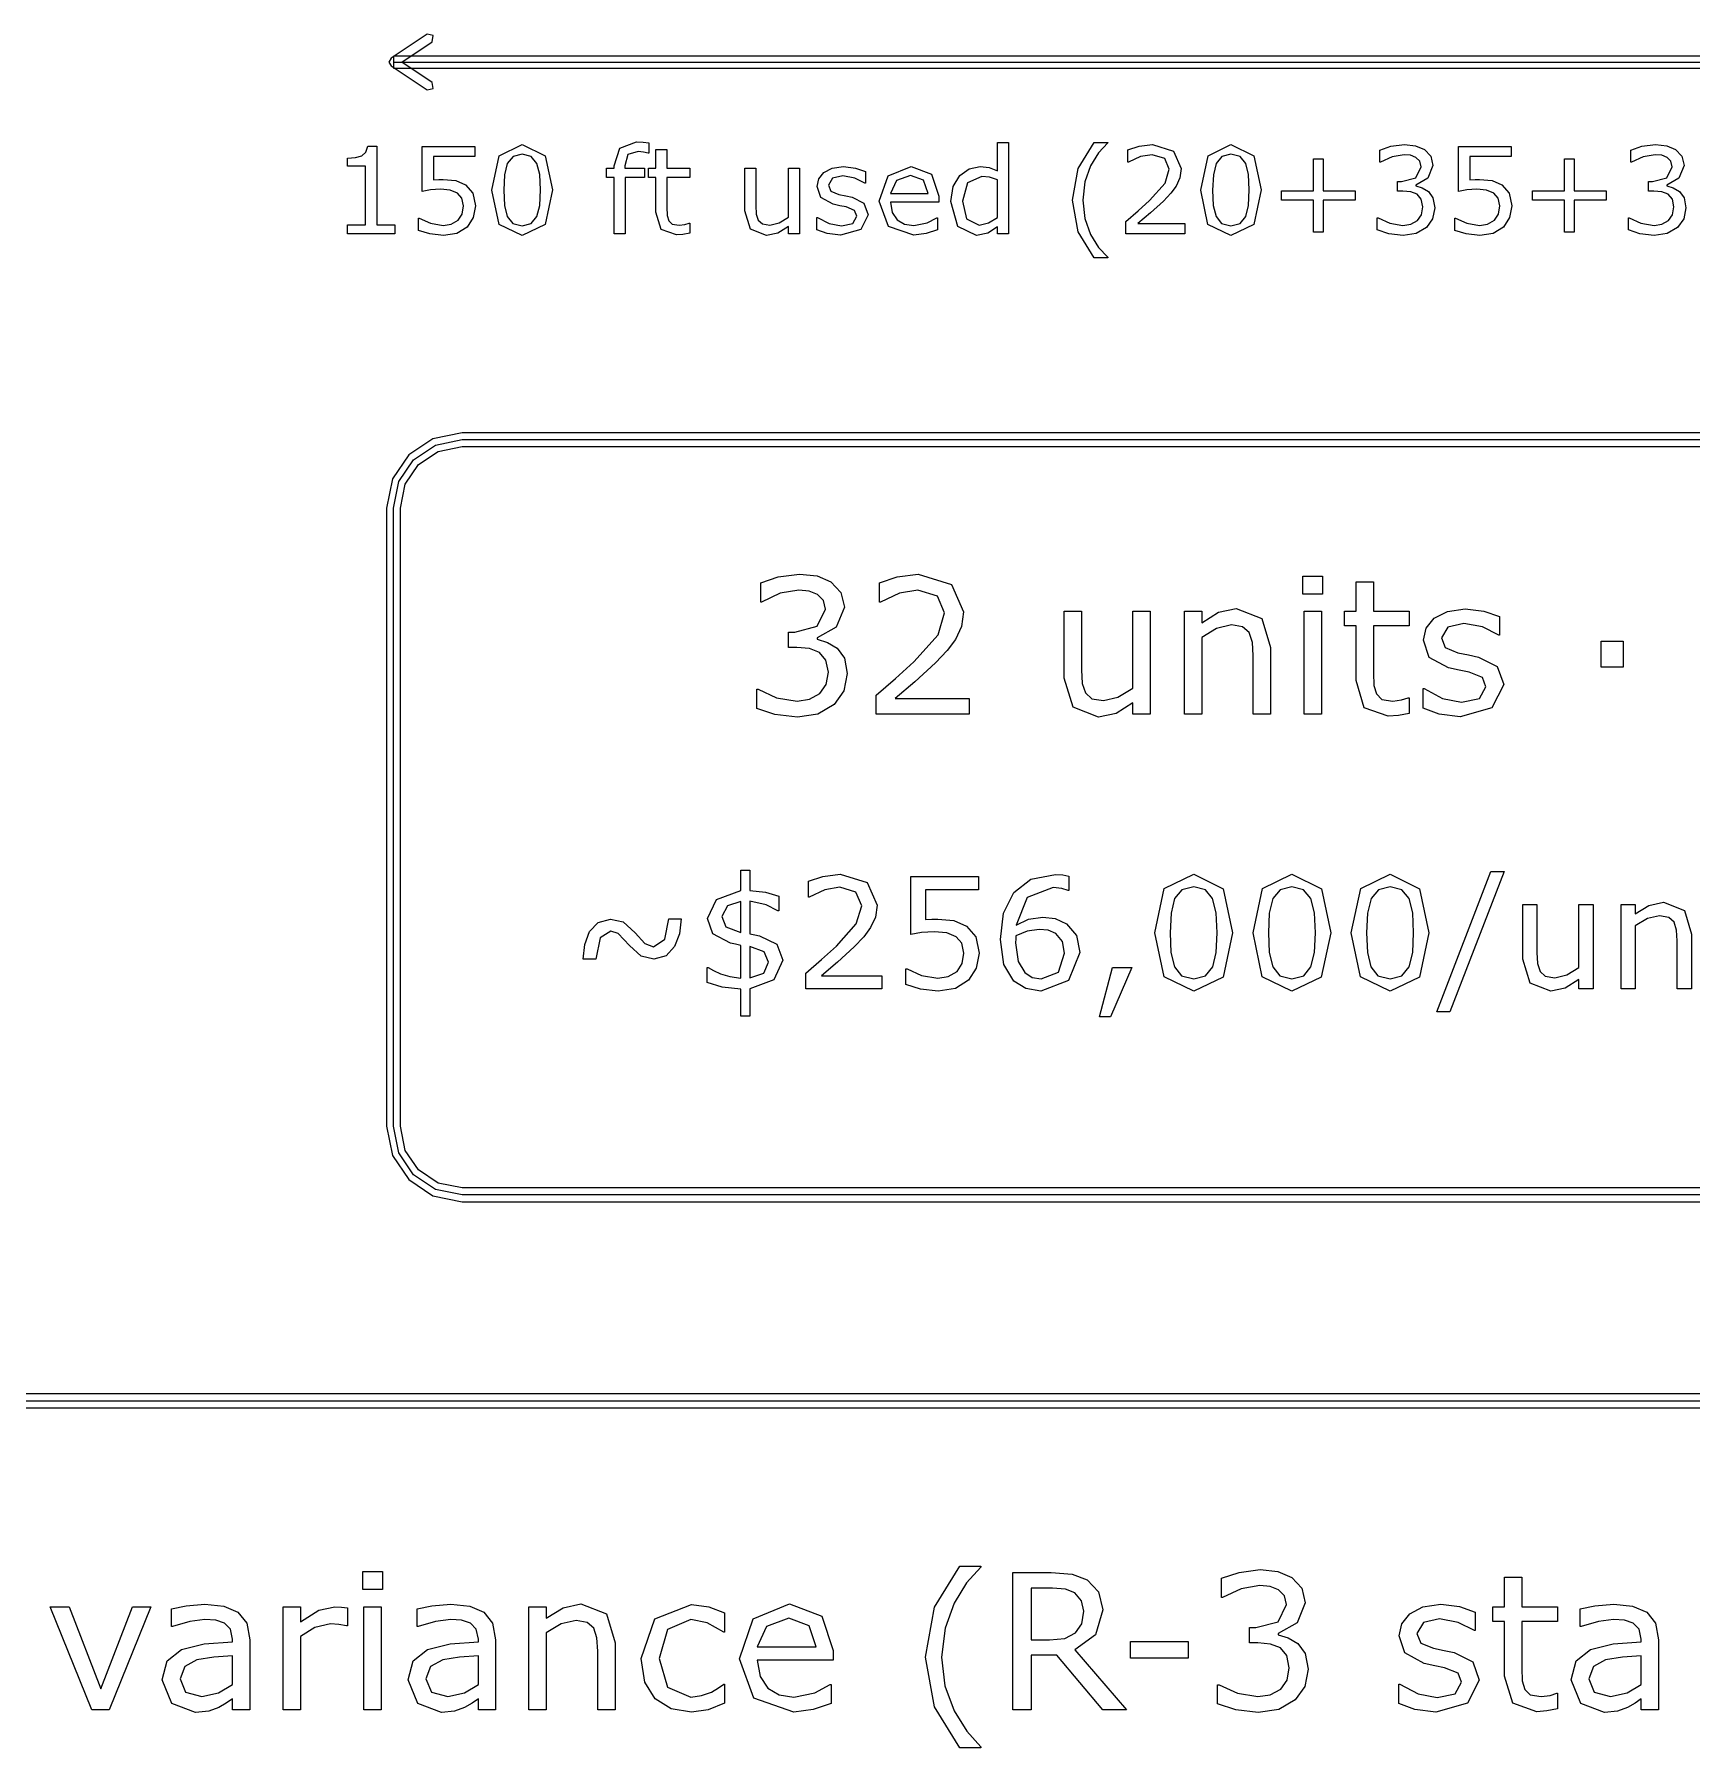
# Model space of a CAD drawing. Extents: x -17 to 192, y 167 to 459.
# Drawn here: x 89.18 to 114.73, y 286.75 to 313.17 of the extents above; entities that cross this region are included whole.
import ezdxf

# ---------------------------------------------------------------- set-up
doc = ezdxf.new("R2010")
doc.units = 0

msp = doc.modelspace()

# ---------------------------------------------------------------- linework, layer by layer
at = {"layer": 'Layer 1', "color": 7}
for points in [[(95.237995, 313.166083), (94.681958, 312.795564), (94.650902, 312.737686), (94.681958, 312.679808), (95.237995, 312.309289), (95.334113, 312.328921), (95.314983, 312.425039), (94.846288, 312.737686), (95.314991, 313.050328), (95.334121, 313.146446), (95.238003, 313.166078), (95.237995, 313.166083)], [(94.720714, 312.830187), (94.720714, 312.645185), (143.933152, 312.645185), (143.933152, 312.830187), (94.720714, 312.830187)], [(94.720714, 312.737686), (143.933152, 312.737686)], [(94.739383, 310.091856), (94.010486, 310.091856), (94.010486, 310.229315), (94.29083, 310.229315), (94.29083, 311.131842), (94.010486, 311.131842), (94.010486, 311.254833), (94.132572, 311.263882), (94.231145, 311.291915), (94.296257, 311.34889), (94.324292, 311.442941), (94.464463, 311.442941), (94.464463, 310.22932), (94.739383, 310.22932), (94.739383, 310.091856)], [(95.982844, 310.519607), (95.94848, 310.339643), (95.854428, 310.194951), (95.698883, 310.097283), (95.490886, 310.063821), (95.278368, 310.087342), (95.105637, 310.142508), (95.105637, 310.333322), (95.118311, 310.333322), (95.291943, 310.252836), (95.48728, 310.220279), (95.611173, 310.238377), (95.71879, 310.301681), (95.778475, 310.394827), (95.799271, 310.520531), (95.77485, 310.638093), (95.708834, 310.714962), (95.593983, 310.762891), (95.443862, 310.777364), (95.290126, 310.766516), (95.163517, 310.74482), (95.163517, 311.438449), (95.973803, 311.438449), (95.973803, 311.280188), (95.338055, 311.280188), (95.338055, 310.922072), (95.417636, 310.927496), (95.488174, 310.929349), (95.679894, 310.910351), (95.830917, 310.84524), (95.943056, 310.716825), (95.982846, 310.519679), (95.982844, 310.519607)], [(97.169334, 310.765588), (97.055386, 310.232932), (96.7036, 310.063821), (96.349101, 310.235646), (96.237867, 310.763778), (96.35091, 311.293719), (96.7036, 311.465542), (97.057196, 311.291007), (97.169334, 310.765588), (97.169334, 310.765588)], [(98.653351, 311.334414), (98.644303, 311.334414), (98.57105, 311.350686), (98.491469, 311.359735), (98.332306, 311.310901), (98.283472, 311.136364), (98.283472, 311.101999), (98.590042, 311.101999), (98.590042, 310.959114), (98.288896, 310.959114), (98.288896, 310.091856), (98.118883, 310.091856), (98.118883, 310.959114), (98.00403, 310.959114), (98.00403, 311.101999), (98.118883, 311.101999), (98.118883, 311.135461), (98.20841, 311.411284), (98.467051, 311.508047), (98.56924, 311.502623), (98.653346, 311.48995), (98.653351, 311.334414)], [(104.201453, 310.091856), (104.03144, 310.091856), (104.03144, 310.197663), (103.878606, 310.09909), (103.705879, 310.063821), (103.418298, 310.203089), (103.312491, 310.58924), (103.348665, 310.818038), (103.448143, 310.988959), (103.591026, 311.093861), (103.761042, 311.130035), (103.90212, 311.112863), (104.03144, 311.061315), (104.03144, 311.499014), (104.201453, 311.499014), (104.201453, 310.091856)], [(105.727973, 309.71927), (105.520881, 309.71927), (105.272189, 310.119891), (105.183564, 310.609137), (105.272189, 311.098383), (105.520881, 311.499004), (105.727973, 311.499004), (105.727973, 311.489955), (105.587802, 311.337121), (105.464813, 311.136358), (105.376188, 310.891283), (105.342727, 310.609132), (105.375284, 310.326073), (105.464813, 310.081902), (105.588707, 309.881139), (105.727973, 309.728308), (105.727973, 309.71927)], [(106.91808, 310.091856), (106.00651, 310.091856), (106.00651, 310.280864), (106.19642, 310.443643), (106.374574, 310.60552), (106.612415, 310.872299), (106.676622, 311.086627), (106.606989, 311.250311), (106.414364, 311.309996), (106.23621, 311.281059), (106.049012, 311.192434), (106.039964, 311.192434), (106.039964, 311.382344), (106.210884, 311.440221), (106.418881, 311.466441), (106.743537, 311.366061), (106.861102, 311.095665), (106.841206, 310.951875), (106.784233, 310.826172), (106.701035, 310.715843), (106.586185, 310.595566), (106.386327, 310.411081), (106.193702, 310.246492), (106.918075, 310.246492), (106.91808, 310.091856)], [(108.093718, 310.765588), (107.979772, 310.232932), (107.627986, 310.063821), (107.273484, 310.235646), (107.162251, 310.763778), (107.275294, 311.293719), (107.627986, 311.465542), (107.98158, 311.291007), (108.093718, 310.765588), (108.093718, 310.765588)], [(110.670171, 310.740264), (110.741614, 310.642596), (110.769649, 310.490667), (110.73619, 310.321556), (110.642139, 310.187714), (110.482071, 310.093666), (110.281309, 310.063821), (110.060649, 310.090951), (109.882495, 310.148829), (109.882495, 310.337836), (109.896068, 310.337836), (110.076937, 310.253733), (110.2777, 310.220271), (110.398879, 310.239268), (110.502878, 310.295336), (110.564373, 310.383059), (110.585169, 310.504238), (110.561647, 310.623612), (110.498343, 310.698672), (110.39977, 310.736653), (110.274972, 310.747501), (110.193581, 310.747501), (110.193581, 310.89762), (110.256885, 310.89762), (110.475735, 310.954592), (110.558031, 311.122798), (110.537234, 311.207806), (110.479357, 311.268398), (110.396159, 311.300953), (110.295779, 311.310001), (110.113103, 311.279254), (109.930427, 311.192439), (109.921378, 311.192439), (109.921378, 311.381444), (110.092296, 311.439322), (110.300292, 311.466452), (110.473925, 311.448355), (110.609577, 311.390477), (110.70815, 311.285575), (110.741609, 311.141785), (110.662028, 310.945544), (110.475735, 310.840642), (110.475735, 310.827995), (110.575213, 310.797248), (110.670166, 310.740272), (110.670171, 310.740264)], [(111.955235, 310.519607), (111.920869, 310.339643), (111.82682, 310.194951), (111.671274, 310.097283), (111.463275, 310.063821), (111.250757, 310.087342), (111.078029, 310.142508), (111.078029, 310.333322), (111.090702, 310.333322), (111.264335, 310.252836), (111.459671, 310.220279), (111.583565, 310.238377), (111.691181, 310.301681), (111.750869, 310.394827), (111.771665, 310.520531), (111.747244, 310.638093), (111.681228, 310.714962), (111.566378, 310.762891), (111.416258, 310.777364), (111.26252, 310.766516), (111.135914, 310.74482), (111.135914, 311.438449), (111.9462, 311.438449), (111.9462, 311.280188), (111.310452, 311.280188), (111.310452, 310.922072), (111.390033, 310.927496), (111.460571, 310.929349), (111.65229, 310.910351), (111.803314, 310.84524), (111.915453, 310.716825), (111.955243, 310.519679), (111.955235, 310.519607)], [(114.540732, 310.740264), (114.612175, 310.642596), (114.64021, 310.490667), (114.606748, 310.321556), (114.512697, 310.187714), (114.35263, 310.093666), (114.151867, 310.063821), (113.93121, 310.090951), (113.753056, 310.148829), (113.753056, 310.337836), (113.766629, 310.337836), (113.947495, 310.253733), (114.148258, 310.220271), (114.26944, 310.239268), (114.373439, 310.295336), (114.434934, 310.383059), (114.45573, 310.504238), (114.432208, 310.623612), (114.368907, 310.698672), (114.270334, 310.736653), (114.145535, 310.747501), (114.064144, 310.747501), (114.064144, 310.89762), (114.127448, 310.89762), (114.346298, 310.954592), (114.428592, 311.122798), (114.407795, 311.207806), (114.349918, 311.268398), (114.26672, 311.300953), (114.166337, 311.310001), (113.983661, 311.279254), (113.800985, 311.192439), (113.791936, 311.192439), (113.791936, 311.381444), (113.962857, 311.439322), (114.170853, 311.466452), (114.344486, 311.448355), (114.480138, 311.390477), (114.578711, 311.285575), (114.61217, 311.141785), (114.532588, 310.945544), (114.346296, 310.840642), (114.346296, 310.827995), (114.445771, 310.797248), (114.540727, 310.740272), (114.540732, 310.740264)], [(96.931493, 310.355018), (96.973998, 310.526841), (96.985746, 310.765588), (96.973998, 311.004331), (96.930588, 311.176154), (96.843773, 311.281059), (96.7036, 311.316328), (96.562524, 311.281059), (96.474804, 311.174347), (96.432299, 310.99981), (96.421451, 310.763778), (96.431399, 310.527746), (96.473902, 310.35773), (96.558005, 310.250114), (96.703602, 310.213038), (96.84468, 310.248307), (96.931495, 310.355018), (96.931493, 310.355018)], [(99.285482, 310.100899), (99.180578, 310.080103), (99.080198, 310.071954), (98.845068, 310.155155), (98.764585, 310.421934), (98.764585, 310.959109), (98.649732, 310.959109), (98.649732, 311.101994), (98.764585, 311.101994), (98.764585, 311.392287), (98.934598, 311.392287), (98.934598, 311.101994), (99.285482, 311.101994), (99.285482, 310.959109), (98.934598, 310.959109), (98.934598, 310.498803), (98.938223, 310.374005), (98.963543, 310.290804), (99.017804, 310.237448), (99.124515, 310.221176), (99.21133, 310.232924), (99.276444, 310.25372), (99.285493, 310.25372), (99.285482, 310.100899)], [(107.855879, 310.355018), (107.898381, 310.526841), (107.910129, 310.765588), (107.898381, 311.004331), (107.854974, 311.176154), (107.768156, 311.281059), (107.627986, 311.316328), (107.486907, 311.281059), (107.399187, 311.174347), (107.356685, 310.99981), (107.345837, 310.763778), (107.355785, 310.527746), (107.398288, 310.35773), (107.482391, 310.250114), (107.627991, 310.213038), (107.769066, 310.248307), (107.855884, 310.355018), (107.855879, 310.355018)], [(109.541561, 310.609137), (109.048698, 310.609137), (109.048698, 310.116274), (108.898577, 310.116274), (108.898577, 310.609137), (108.405714, 310.609137), (108.405714, 310.753829), (108.898577, 310.753829), (108.898577, 311.246695), (109.048698, 311.246695), (109.048698, 310.753829), (109.541561, 310.753829), (109.541561, 310.609137)], [(113.412122, 310.609137), (112.919257, 310.609137), (112.919257, 310.116274), (112.769138, 310.116274), (112.769138, 310.609137), (112.276275, 310.609137), (112.276275, 310.753829), (112.769138, 310.753829), (112.769138, 311.246695), (112.919257, 311.246695), (112.919257, 310.753829), (113.412122, 310.753829), (113.412122, 310.609137)], [(100.979303, 310.091856), (100.809287, 310.091856), (100.809287, 310.203994), (100.644698, 310.099995), (100.471066, 310.063821), (100.223278, 310.160587), (100.134654, 310.446355), (100.134654, 311.101999), (100.304669, 311.101999), (100.304669, 310.526841), (100.311893, 310.394809), (100.34264, 310.301662), (100.405944, 310.243785), (100.518984, 310.225687), (100.662775, 310.260051), (100.809277, 310.347774), (100.809277, 311.101989), (100.979293, 311.101989), (100.979303, 310.091856)], [(102.035569, 310.383053), (101.920719, 310.156065), (101.608722, 310.067438), (101.402533, 310.093658), (101.246082, 310.152438), (101.246082, 310.343255), (101.255131, 310.343255), (101.43419, 310.246489), (101.623195, 310.21122), (101.798637, 310.247394), (101.861941, 310.361339), (101.827577, 310.451774), (101.695543, 310.504224), (101.600589, 310.523222), (101.49478, 310.546743), (101.305775, 310.649838), (101.250609, 310.818044), (101.27593, 310.935606), (101.354609, 311.034179), (101.483024, 311.1011), (101.658467, 311.126421), (101.841143, 311.103799), (101.995783, 311.050443), (101.995783, 310.868672), (101.986735, 310.868672), (101.828474, 310.949155), (101.645798, 310.982617), (101.488446, 310.946443), (101.424237, 310.840636), (101.463122, 310.746585), (101.586114, 310.695039), (101.691016, 310.673343), (101.788684, 310.653447), (101.97136, 310.5603), (102.035569, 310.383051), (102.035569, 310.383053)], [(103.124389, 310.579295), (102.380119, 310.579295), (102.408155, 310.416513), (102.485024, 310.303469), (102.596257, 310.238358), (102.739143, 310.216662), (102.946234, 310.257358), (103.095451, 310.338749), (103.1045, 310.338749), (103.1045, 310.153358), (102.929058, 310.092769), (102.740955, 310.068348), (102.348475, 310.204), (102.207397, 310.591055), (102.342144, 310.984443), (102.698452, 311.13004), (103.013161, 311.010668), (103.124394, 310.671541), (103.124389, 310.579295)], [(102.958895, 310.709517), (102.891071, 310.916611), (102.689404, 310.989861), (102.471459, 310.909375), (102.380119, 310.709517), (102.958895, 310.709517)], [(104.03144, 310.340548), (104.03144, 310.920228), (103.908449, 310.962731), (103.789982, 310.974478), (103.567515, 310.875001), (103.487934, 310.592847), (103.549428, 310.318834), (103.746574, 310.225687), (103.893076, 310.257339), (104.03144, 310.340538), (104.03144, 310.340548)], [(95.779046, 307.022796), (95.325814, 306.931318), (94.955743, 306.681831), (94.706256, 306.31176), (94.614778, 305.858528), (94.614778, 296.33354), (94.706256, 295.880308), (94.955743, 295.510237), (95.325814, 295.26075), (95.779046, 295.169272), (152.928974, 295.169272), (153.382206, 295.26075), (153.752277, 295.510237), (154.001764, 295.880308), (154.093242, 296.33354), (154.093242, 305.858528), (154.001764, 306.31176), (153.752277, 306.681831), (153.382206, 306.931318), (152.928974, 307.022796), (95.779046, 307.022796)], [(95.779046, 306.91686), (152.928974, 306.91686), (153.34169, 306.833946), (153.678008, 306.607562), (153.904392, 306.271244), (153.987306, 305.858528), (153.987306, 296.33354), (153.904392, 295.920824), (153.678008, 295.584506), (153.34169, 295.358122), (152.928974, 295.275208), (95.779046, 295.275208), (95.36633, 295.358122), (95.030012, 295.584506), (94.803628, 295.920824), (94.720714, 296.33354), (94.720714, 305.858528), (94.803628, 306.271244), (95.030012, 306.607562), (95.36633, 306.833946), (95.779046, 306.91686), (95.779046, 306.91686)], [(95.779046, 306.810924), (152.928974, 306.810924), (153.301175, 306.736575), (153.60374, 306.533294), (153.807021, 306.230729), (153.88137, 305.858528), (153.88137, 296.33354), (153.807021, 295.961339), (153.60374, 295.658774), (153.301175, 295.455493), (152.928974, 295.381144), (95.779046, 295.381144), (95.406845, 295.455493), (95.10428, 295.658774), (94.900999, 295.961339), (94.82665, 296.33354), (94.82665, 305.858528), (94.900999, 306.230729), (95.10428, 306.533294), (95.406845, 306.736575), (95.779046, 306.810924), (95.779046, 306.810924)], [(101.556721, 303.70246), (101.668989, 303.548983), (101.713042, 303.310237), (101.660462, 303.044492), (101.512668, 302.83417), (101.261134, 302.686374), (100.945648, 302.639479), (100.598902, 302.682111), (100.318944, 302.773062), (100.318944, 303.070072), (100.340269, 303.070072), (100.624489, 302.93791), (100.939973, 302.885329), (101.130401, 302.915172), (101.293826, 303.003281), (101.390462, 303.141126), (101.423146, 303.331554), (101.386197, 303.519138), (101.286722, 303.637089), (101.131822, 303.696776), (100.93571, 303.713816), (100.807811, 303.713816), (100.807811, 303.949718), (100.907286, 303.949718), (101.251194, 304.039247), (101.380514, 304.303574), (101.347828, 304.437156), (101.256877, 304.532369), (101.126136, 304.583529), (100.968394, 304.597737), (100.681332, 304.549422), (100.39427, 304.412995), (100.380062, 304.412995), (100.380062, 304.710005), (100.648651, 304.800955), (100.975504, 304.843588), (101.248355, 304.815166), (101.461519, 304.724216), (101.616419, 304.559367), (101.669, 304.333413), (101.543942, 304.025034), (101.251197, 303.860188), (101.251197, 303.840292), (101.407518, 303.791973), (101.556732, 303.702444), (101.556721, 303.70246)], [(103.593158, 302.683532), (102.16069, 302.683532), (102.16069, 302.980542), (102.459121, 303.236341), (102.739076, 303.490717), (103.112826, 303.90994), (103.213725, 304.246741), (103.104302, 304.503961), (102.801605, 304.597753), (102.52165, 304.552279), (102.227481, 304.413011), (102.213273, 304.413011), (102.213273, 304.711442), (102.481862, 304.802392), (102.808715, 304.843603), (103.318889, 304.685862), (103.503631, 304.260952), (103.472368, 304.034998), (103.382839, 303.837466), (103.252098, 303.66409), (103.071618, 303.475085), (102.757555, 303.185181), (102.454861, 302.926541), (103.593161, 302.926541), (103.593158, 302.683532)], [(109.038814, 304.536648), (108.737541, 304.536648), (108.737541, 304.813761), (109.038814, 304.813761), (109.038814, 304.536648)], [(110.374648, 302.69774), (110.2098, 302.665056), (110.052058, 302.652277), (109.682573, 302.783018), (109.556094, 303.202242), (109.556094, 304.046375), (109.375614, 304.046375), (109.375614, 304.270908), (109.556094, 304.270908), (109.556094, 304.727081), (109.823262, 304.727081), (109.823262, 304.270908), (110.374648, 304.270908), (110.374648, 304.046375), (109.823262, 304.046375), (109.823262, 303.323034), (109.828951, 303.126923), (109.868742, 302.996182), (109.954009, 302.912338), (110.121699, 302.886753), (110.258123, 302.905221), (110.360443, 302.937907), (110.374651, 302.937907), (110.374648, 302.69774)], [(108.237315, 302.683532), (107.970147, 302.683532), (107.970147, 303.587353), (107.957368, 303.791989), (107.91047, 303.942627), (107.808153, 304.030736), (107.634777, 304.060578), (107.405982, 304.006577), (107.177184, 303.868729), (107.177184, 302.683532), (106.910016, 302.683532), (106.910016, 304.2709), (107.177184, 304.2709), (107.177184, 304.094685), (107.435824, 304.25669), (107.710096, 304.314956), (108.102319, 304.160056), (108.237325, 303.713829), (108.237315, 302.683532)], [(111.831275, 303.141123), (111.650795, 302.784428), (111.160518, 302.64516), (110.836507, 302.686371), (110.590656, 302.778742), (110.590656, 303.078594), (110.604864, 303.078594), (110.886241, 302.926538), (111.183251, 302.871113), (111.458946, 302.927959), (111.558422, 303.107018), (111.50442, 303.249128), (111.296939, 303.331551), (111.147725, 303.361394), (110.981456, 303.398343), (110.684446, 303.560347), (110.597758, 303.824673), (110.637548, 304.009416), (110.761185, 304.164316), (110.96298, 304.269477), (111.238676, 304.309268), (111.525738, 304.273739), (111.768744, 304.189896), (111.768744, 303.904254), (111.754536, 303.904254), (111.505844, 304.030733), (111.218782, 304.083314), (110.97151, 304.026468), (110.870612, 303.860201), (110.93172, 303.712405), (111.12499, 303.631403), (111.289838, 303.597296), (111.443315, 303.566033), (111.730377, 303.41966), (111.831275, 303.141123), (111.831275, 303.141123)], [(106.384199, 302.683532), (106.117031, 302.683532), (106.117031, 302.85975), (105.858391, 302.696322), (105.58554, 302.639479), (105.196161, 302.791535), (105.056892, 303.240604), (105.056892, 304.2709), (105.324058, 304.2709), (105.324058, 303.367082), (105.335435, 303.159601), (105.383753, 303.013226), (105.483231, 302.922276), (105.660867, 302.893854), (105.886823, 302.947856), (106.117039, 303.085703), (106.117039, 304.2709), (106.384207, 304.2709), (106.384199, 302.683532)], [(109.021761, 302.683532), (108.754593, 302.683532), (108.754593, 304.2709), (109.021761, 304.2709), (109.021761, 302.683532)], [(113.673022, 303.409712), (113.333379, 303.409712), (113.333379, 303.811883), (113.673022, 303.811883), (113.673022, 303.409712)], [(100.722343, 298.892036), (100.581653, 298.592055), (100.213071, 298.451366), (100.213071, 298.030462), (100.075871, 298.030462), (100.075871, 298.445553), (99.787518, 298.474622), (99.553812, 298.549036), (99.553812, 298.779253), (99.572412, 298.779253), (99.651477, 298.731583), (99.761936, 298.681584), (99.902625, 298.639727), (100.075869, 298.617635), (100.075869, 299.121091), (99.989826, 299.138527), (99.916576, 299.157127), (99.6445, 299.30014), (99.561948, 299.537336), (99.696822, 299.828015), (100.075869, 299.966378), (100.075869, 300.282637), (100.213068, 300.282637), (100.213068, 299.968704), (100.453751, 299.940798), (100.660716, 299.8815), (100.660716, 299.653607), (100.644444, 299.653607), (100.461895, 299.747788), (100.213073, 299.800109), (100.213073, 299.298978), (100.288652, 299.282706), (100.359578, 299.267599), (100.627003, 299.139699), (100.722345, 298.892039), (100.722343, 298.892036)], [(102.246666, 298.450204), (101.074646, 298.450204), (101.074646, 298.693213), (101.318816, 298.902501), (101.547874, 299.110627), (101.853668, 299.45363), (101.93622, 299.729193), (101.846691, 299.939645), (101.599033, 300.016385), (101.369976, 299.979179), (101.129295, 299.865231), (101.11768, 299.865231), (101.11768, 300.109404), (101.337435, 300.183818), (101.604859, 300.217536), (102.022276, 300.088473), (102.173427, 299.740821), (102.147842, 299.555949), (102.074592, 299.394331), (101.967621, 299.252481), (101.819957, 299.097837), (101.562997, 298.860644), (101.315337, 298.649028), (102.246674, 298.649028), (102.246666, 298.450204)], [(103.746574, 299.000169), (103.702389, 298.768788), (103.581466, 298.582755), (103.381479, 298.457181), (103.114054, 298.41416), (102.840817, 298.444391), (102.618736, 298.515315), (102.618736, 298.76065), (102.635008, 298.76065), (102.85825, 298.657169), (103.109397, 298.615309), (103.26869, 298.638566), (103.407053, 298.719957), (103.483793, 298.839718), (103.510537, 299.001336), (103.479142, 299.152489), (103.394263, 299.251319), (103.2466, 299.312943), (103.053586, 299.331543), (102.855924, 299.3176), (102.693145, 299.289694), (102.693145, 300.1815), (103.73494, 300.1815), (103.73494, 299.978023), (102.917548, 299.978023), (102.917548, 299.517587), (103.019868, 299.524572), (103.110562, 299.526954), (103.357058, 299.502533), (103.55123, 299.418816), (103.695409, 299.253711), (103.746569, 299.000238), (103.746574, 299.000169)], [(105.299965, 299.011784), (105.125557, 298.580416), (104.700002, 298.414147), (104.467457, 298.453678), (104.282585, 298.571113), (104.127944, 298.826912), (104.074459, 299.210608), (104.123293, 299.618722), (104.281423, 299.934983), (104.545361, 300.139619), (104.922082, 300.214033), (105.037191, 300.208213), (105.13137, 300.187284), (105.13137, 299.965204), (105.119755, 299.965204), (105.020922, 299.997761), (104.88721, 300.014032), (104.488399, 299.857066), (104.315152, 299.435), (104.507002, 299.52453), (104.726756, 299.555923), (104.920928, 299.534994), (105.094175, 299.453603), (105.247654, 299.274544), (105.299975, 299.011771), (105.299965, 299.011784)], [(107.652145, 299.316406), (107.50564, 298.631565), (107.053343, 298.414136), (106.597559, 298.635052), (106.454544, 299.314081), (106.599885, 299.995432), (107.053343, 300.216348), (107.507965, 299.991945), (107.652145, 299.316406), (107.652145, 299.316406)], [(109.166004, 299.316406), (109.019499, 298.631565), (108.567202, 298.414136), (108.111418, 298.635052), (107.968403, 299.314081), (108.113741, 299.995432), (108.567202, 300.216348), (109.021825, 299.991945), (109.166004, 299.316406), (109.166004, 299.316406)], [(110.679863, 299.316406), (110.533358, 298.631565), (110.081062, 298.414136), (109.625278, 298.635052), (109.482263, 299.314081), (109.627601, 299.995432), (110.081062, 300.216348), (110.535684, 299.991945), (110.679863, 299.316406), (110.679863, 299.316406)], [(111.836766, 300.25937), (111.003096, 298.096713), (110.801947, 298.096713), (111.632129, 300.25937), (111.836766, 300.25937)], [(100.075871, 299.318753), (100.075871, 299.798958), (99.866581, 299.730357), (99.781703, 299.567575), (99.844491, 299.408283), (100.075871, 299.318753), (100.075871, 299.318753)], [(107.346348, 298.788532), (107.400997, 299.009448), (107.416105, 299.316406), (107.400997, 299.623362), (107.345186, 299.844279), (107.233564, 299.979155), (107.053343, 300.024502), (106.871961, 299.979155), (106.759177, 299.841953), (106.704527, 299.617549), (106.690584, 299.314081), (106.703363, 299.010609), (106.75801, 298.792019), (106.866143, 298.653655), (107.05334, 298.605985), (107.234725, 298.651329), (107.346345, 298.788532), (107.346348, 298.788532)], [(108.860207, 298.788532), (108.914856, 299.009448), (108.929964, 299.316406), (108.914856, 299.623362), (108.859045, 299.844279), (108.747423, 299.979155), (108.567202, 300.024502), (108.38582, 299.979155), (108.273036, 299.841953), (108.218387, 299.617549), (108.204443, 299.314081), (108.217222, 299.010609), (108.271869, 298.792019), (108.380002, 298.653655), (108.5672, 298.605985), (108.748585, 298.651329), (108.860204, 298.788532), (108.860207, 298.788532)], [(110.374066, 298.788532), (110.428716, 299.009448), (110.443823, 299.316406), (110.428716, 299.623362), (110.372905, 299.844279), (110.261282, 299.979155), (110.081062, 300.024502), (109.899677, 299.979155), (109.786896, 299.841953), (109.732246, 299.617549), (109.718302, 299.314081), (109.731082, 299.010609), (109.785729, 298.792019), (109.893861, 298.653655), (110.081059, 298.605985), (110.262444, 298.651329), (110.374063, 298.788532), (110.374066, 298.788532)], [(113.209938, 298.450204), (112.991345, 298.450204), (112.991345, 298.594381), (112.779731, 298.460668), (112.55649, 298.41416), (112.237905, 298.538569), (112.123957, 298.905991), (112.123957, 299.74896), (112.342548, 299.74896), (112.342548, 299.009472), (112.351861, 298.839715), (112.391395, 298.719954), (112.472783, 298.64554), (112.618124, 298.622283), (112.802996, 298.666466), (112.991355, 298.77925), (112.991355, 299.748957), (113.209949, 299.748957), (113.209938, 298.450204)], [(114.72612, 298.450204), (114.50753, 298.450204), (114.50753, 299.189692), (114.497052, 299.357123), (114.458683, 299.480371), (114.374968, 299.552462), (114.233115, 299.576883), (114.045917, 299.5327), (113.858719, 299.419917), (113.858719, 298.450204), (113.640129, 298.450204), (113.640129, 299.74896), (113.858719, 299.74896), (113.858719, 299.604783), (114.070336, 299.737334), (114.294739, 299.785004), (114.615649, 299.658269), (114.726107, 299.293176), (114.72612, 298.450204)], [(99.156162, 299.528044), (99.129418, 299.301315), (99.053843, 299.102488), (98.924779, 298.961799), (98.732933, 298.910639), (98.538758, 298.955986), (98.356211, 299.121091), (98.184129, 299.30364), (98.072507, 299.340846), (97.905076, 299.238526), (97.836475, 298.909478), (97.642303, 298.909478), (97.667888, 299.135045), (97.743464, 299.335033), (97.873689, 299.473397), (98.065538, 299.526882), (98.258549, 299.481535), (98.443421, 299.31643), (98.595736, 299.148997), (98.725961, 299.096676), (98.90153, 299.214111), (98.961993, 299.528044), (99.156162, 299.528044)], [(105.063933, 299.002471), (105.031376, 299.18153), (104.926731, 299.304778), (104.808134, 299.353612), (104.672096, 299.365227), (104.488388, 299.34197), (104.31398, 299.269879), (104.310488, 299.219884), (104.309429, 299.160586), (104.346635, 298.869907), (104.45128, 298.702473), (104.56639, 298.626898), (104.702428, 298.603641), (104.967527, 298.705961), (105.064033, 299.002452), (105.063933, 299.002471)], [(100.502588, 298.861805), (100.43399, 299.021097), (100.213071, 299.101327), (100.213071, 298.61996), (100.427013, 298.690887), (100.502588, 298.861805), (100.502588, 298.861805)], [(106.09759, 298.781555), (105.769703, 298.019974), (105.599946, 298.019974), (105.80226, 298.781555), (106.09759, 298.781555)], [(4.762494, 292.206148), (4.762494, 291.994276), (175.153946, 291.994276), (175.153946, 292.206148), (4.762494, 292.206148)], [(4.762494, 292.100212), (175.153946, 292.100212)], [(103.773445, 286.752225), (103.448013, 286.752225), (103.057211, 287.381771), (102.917942, 288.150588), (103.057211, 288.919403), (103.448013, 289.548949), (103.773445, 289.548949), (103.773445, 289.534741), (103.553175, 289.294577), (103.359905, 288.97909), (103.220636, 288.593974), (103.168055, 288.150591), (103.219215, 287.705785), (103.359905, 287.322089), (103.554595, 287.006606), (103.773445, 286.766438), (103.773445, 286.752225)], [(108.660608, 288.356646), (108.772876, 288.203169), (108.816929, 287.964423), (108.764348, 287.698678), (108.616555, 287.488356), (108.365019, 287.34056), (108.049535, 287.293665), (107.702786, 287.336297), (107.422831, 287.427248), (107.422831, 287.724258), (107.444156, 287.724258), (107.728376, 287.592096), (108.04386, 287.539515), (108.234288, 287.569358), (108.397716, 287.657467), (108.494349, 287.795312), (108.527036, 287.98574), (108.490087, 288.173324), (108.390609, 288.291275), (108.235709, 288.350962), (108.039597, 288.368002), (107.911698, 288.368002), (107.911698, 288.603904), (108.011176, 288.603904), (108.355081, 288.693433), (108.484401, 288.95776), (108.451717, 289.091342), (108.360767, 289.186555), (108.230026, 289.237715), (108.072284, 289.251923), (107.785222, 289.203608), (107.498157, 289.067181), (107.483949, 289.067181), (107.483949, 289.364191), (107.752538, 289.455141), (108.079391, 289.497774), (108.352242, 289.469352), (108.565408, 289.378402), (108.720309, 289.213553), (108.772889, 288.987599), (108.647831, 288.67922), (108.355083, 288.514374), (108.355083, 288.494478), (108.511404, 288.446159), (108.660621, 288.35663), (108.660608, 288.356646)], [(94.549084, 289.190834), (94.247812, 289.190834), (94.247812, 289.467947), (94.549084, 289.467947), (94.549084, 289.190834)], [(106.01736, 287.337718), (105.652138, 287.337718), (104.944431, 288.17901), (104.547943, 288.17901), (104.547943, 287.337718), (104.266567, 287.337718), (104.266567, 289.453736), (104.859164, 289.453736), (105.178913, 289.428151), (105.409132, 289.340042), (105.588188, 289.156721), (105.653559, 288.878186), (105.538452, 288.494488), (105.221545, 288.262848), (106.01736, 287.337718)], [(112.662426, 287.351929), (112.497577, 287.319245), (112.339836, 287.306465), (111.970351, 287.437206), (111.843872, 287.85643), (111.843872, 288.700564), (111.663392, 288.700564), (111.663392, 288.925097), (111.843872, 288.925097), (111.843872, 289.38127), (112.111038, 289.38127), (112.111038, 288.925097), (112.662426, 288.925097), (112.662426, 288.700564), (112.111038, 288.700564), (112.111038, 287.977223), (112.116726, 287.781111), (112.156517, 287.65037), (112.241784, 287.566527), (112.409471, 287.540942), (112.545898, 287.559409), (112.648218, 287.592096), (112.662426, 287.592096), (112.662426, 287.351929)], [(98.135941, 287.337718), (97.868773, 287.337718), (97.868773, 288.241539), (97.855993, 288.446175), (97.809099, 288.596813), (97.706779, 288.684922), (97.533406, 288.714764), (97.304608, 288.660763), (97.07581, 288.522915), (97.07581, 287.337718), (96.808644, 287.337718), (96.808644, 288.925086), (97.07581, 288.925086), (97.07581, 288.748871), (97.33445, 288.910876), (97.608722, 288.969142), (98.000948, 288.814242), (98.135951, 288.368015), (98.135941, 287.337718)], [(101.49542, 288.103691), (100.325855, 288.103691), (100.36991, 287.847892), (100.490703, 287.670256), (100.6655, 287.567937), (100.890033, 287.53383), (101.215465, 287.597779), (101.449946, 287.725679), (101.464154, 287.725679), (101.464154, 287.434352), (101.188461, 287.339139), (100.892872, 287.300769), (100.276116, 287.513936), (100.054424, 288.122164), (100.266167, 288.740344), (100.82608, 288.969142), (101.320623, 288.781555), (101.495417, 288.248643), (101.49542, 288.103691)], [(105.359393, 288.858295), (105.326706, 289.018878), (105.221545, 289.138253), (105.076593, 289.195096), (104.879061, 289.212135), (104.547943, 289.212135), (104.547943, 288.413478), (104.832163, 288.413478), (105.065224, 288.436206), (105.234335, 288.524312), (105.328127, 288.660739), (105.359393, 288.858271), (105.359393, 288.858295)], [(90.97928, 288.925086), (90.336944, 287.337718), (90.068355, 287.337718), (89.430282, 288.925086), (89.720185, 288.925086), (90.211886, 287.661729), (90.699325, 288.925086), (90.97928, 288.925086)], [(92.505543, 287.337718), (92.239796, 287.337718), (92.239796, 287.506829), (92.143162, 287.438617), (92.026632, 287.370405), (91.873153, 287.316401), (91.669934, 287.293673), (91.306133, 287.435783), (91.156919, 287.798161), (91.233658, 288.089488), (91.45535, 288.265703), (91.80352, 288.352391), (92.239796, 288.386499), (92.239796, 288.42771), (92.207112, 288.578345), (92.116162, 288.67214), (91.979735, 288.716193), (91.813465, 288.72757), (91.578984, 288.699148), (91.311819, 288.619567), (91.297611, 288.619567), (91.297611, 288.890997), (91.523564, 288.937892), (91.814889, 288.963477), (92.106216, 288.935056), (92.322221, 288.841264), (92.458648, 288.672153), (92.505546, 288.414933), (92.505543, 287.337718)], [(94.010486, 288.633762), (93.996278, 288.633762), (93.879748, 288.653659), (93.747586, 288.660776), (93.508842, 288.605354), (93.28715, 288.464664), (93.28715, 287.337718), (93.019982, 287.337718), (93.019982, 288.925086), (93.28715, 288.925086), (93.28715, 288.690605), (93.567106, 288.871085), (93.815798, 288.925086), (93.916697, 288.920827), (94.010489, 288.908047), (94.010486, 288.633762)], [(94.532032, 287.337718), (94.264864, 287.337718), (94.264864, 288.925086), (94.532032, 288.925086), (94.532032, 287.337718)], [(96.294194, 287.337718), (96.02845, 287.337718), (96.02845, 287.506829), (95.931814, 287.438617), (95.815283, 287.370405), (95.661804, 287.316401), (95.458588, 287.293673), (95.094787, 287.435783), (94.94557, 287.798161), (95.02231, 288.089488), (95.244001, 288.265703), (95.592171, 288.352391), (96.02845, 288.386499), (96.02845, 288.42771), (95.995763, 288.578345), (95.904813, 288.67214), (95.768389, 288.716193), (95.602119, 288.72757), (95.367638, 288.699148), (95.10047, 288.619567), (95.086262, 288.619567), (95.086262, 288.890997), (95.312218, 288.937892), (95.603543, 288.963477), (95.894867, 288.935056), (96.110875, 288.841264), (96.247302, 288.672153), (96.294197, 288.414933), (96.294194, 287.337718)], [(99.824208, 287.437196), (99.56983, 287.337718), (99.315454, 287.30219), (98.999968, 287.351929), (98.754118, 287.505408), (98.593534, 287.764049), (98.536691, 288.129271), (98.749855, 288.740344), (99.315454, 288.962035), (99.58262, 288.923666), (99.824208, 288.829874), (99.824208, 288.532863), (99.81, 288.532863), (99.557043, 288.679236), (99.304088, 288.730396), (98.944549, 288.576916), (98.813808, 288.129271), (98.941707, 287.687309), (99.304088, 287.53383), (99.468934, 287.555155), (99.619571, 287.610577), (99.728998, 287.673106), (99.81, 287.73137), (99.824208, 287.73137), (99.824208, 287.437196)], [(101.235359, 288.30833), (101.128777, 288.633762), (100.811872, 288.748871), (100.469386, 288.622393), (100.325855, 288.30833), (101.235359, 288.30833)], [(111.455912, 287.795312), (111.275432, 287.438617), (110.785151, 287.299348), (110.461143, 287.34056), (110.215292, 287.432931), (110.215292, 287.732783), (110.229501, 287.732783), (110.510877, 287.580727), (110.807887, 287.525302), (111.08358, 287.582148), (111.183058, 287.761207), (111.129056, 287.903317), (110.921576, 287.98574), (110.772359, 288.015582), (110.606092, 288.052531), (110.309082, 288.214535), (110.222394, 288.478862), (110.262184, 288.663604), (110.385821, 288.818504), (110.587616, 288.923666), (110.863309, 288.963456), (111.150374, 288.927928), (111.39338, 288.844084), (111.39338, 288.558443), (111.379172, 288.558443), (111.13048, 288.684922), (110.843418, 288.737502), (110.596146, 288.680657), (110.495248, 288.51439), (110.556356, 288.366594), (110.749626, 288.285592), (110.914472, 288.251484), (111.067951, 288.220221), (111.355013, 288.073849), (111.455912, 287.795312), (111.455912, 287.795312)], [(114.218531, 287.337718), (113.952784, 287.337718), (113.952784, 287.506829), (113.85615, 287.438617), (113.73962, 287.370405), (113.586141, 287.316401), (113.382922, 287.293673), (113.019121, 287.435783), (112.869907, 287.798161), (112.946646, 288.089488), (113.168338, 288.265703), (113.516508, 288.352391), (113.952784, 288.386499), (113.952784, 288.42771), (113.9201, 288.578345), (113.82915, 288.67214), (113.692723, 288.716193), (113.526453, 288.72757), (113.291972, 288.699148), (113.024807, 288.619567), (113.010599, 288.619567), (113.010599, 288.890997), (113.236552, 288.937892), (113.52788, 288.963477), (113.819204, 288.935056), (114.035212, 288.841264), (114.171636, 288.672153), (114.218534, 288.414933), (114.218531, 287.337718)], [(106.968079, 288.134954), (106.08131, 288.134954), (106.08131, 288.392174), (106.968079, 288.392174), (106.968079, 288.134954)], [(92.239796, 287.72852), (92.239796, 288.170482), (91.951313, 288.149157), (91.689831, 288.107946), (91.503665, 288.005626), (91.432611, 287.816621), (91.515034, 287.610561), (91.766571, 287.542349), (92.023788, 287.596351), (92.239796, 287.728512), (92.239796, 287.72852)], [(96.02845, 287.72852), (96.02845, 288.170482), (95.739964, 288.149157), (95.478482, 288.107946), (95.292319, 288.005626), (95.221265, 287.816621), (95.303688, 287.610561), (95.555222, 287.542349), (95.812442, 287.596351), (96.02845, 287.728512), (96.02845, 287.72852)], [(113.952784, 287.72852), (113.952784, 288.170482), (113.664301, 288.149157), (113.402819, 288.107946), (113.216656, 288.005626), (113.145599, 287.816621), (113.228022, 287.610561), (113.479559, 287.542349), (113.736778, 287.596351), (113.952784, 287.728512), (113.952784, 287.72852)]]:
    msp.add_lwpolyline(points, dxfattribs=at)

doc.saveas('drawing.dxf')
